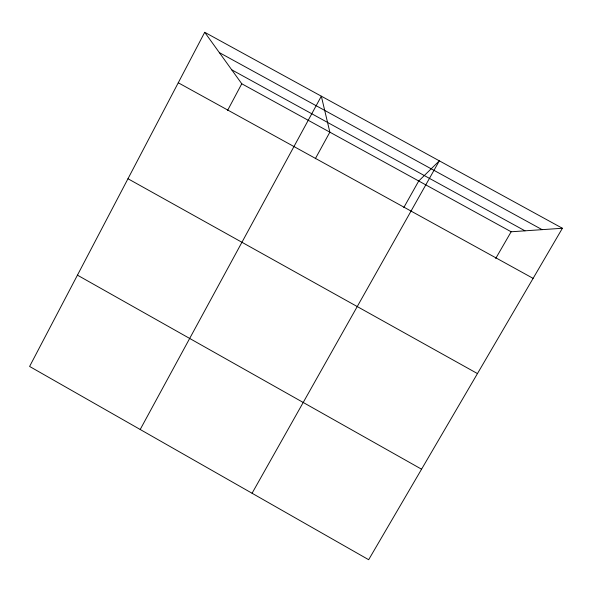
<?xml version="1.0" encoding="UTF-8"?>
<svg xmlns="http://www.w3.org/2000/svg" width="592" height="592" viewBox="0 0 592 592"><rect width="100%" height="100%" fill="white"/><g stroke="black" fill="none" stroke-linecap="round" stroke-linejoin="round"><path stroke-width="0.89" d="M204.721 32.294L29.6 366.448L368.661 559.706L562.4 228.26L204.721 32.294L241.773 83.768L511.14 231.775L562.4 228.26M227.594 110.393L241.773 83.768M140.2 429.489L321.33 96.185L329.855 132.164L315.314 158.745M403.811 207.526L418.729 180.997L439.338 160.832L252.066 493.247M495.696 258.482L511.14 231.775M219.351 52.614L542.109 229.652M231.724 69.812L524.986 230.821M178.266 82.776L533.111 278.366M127.976 178.74L477.455 373.582M77.441 275.154L421.563 469.204"/></g></svg>
